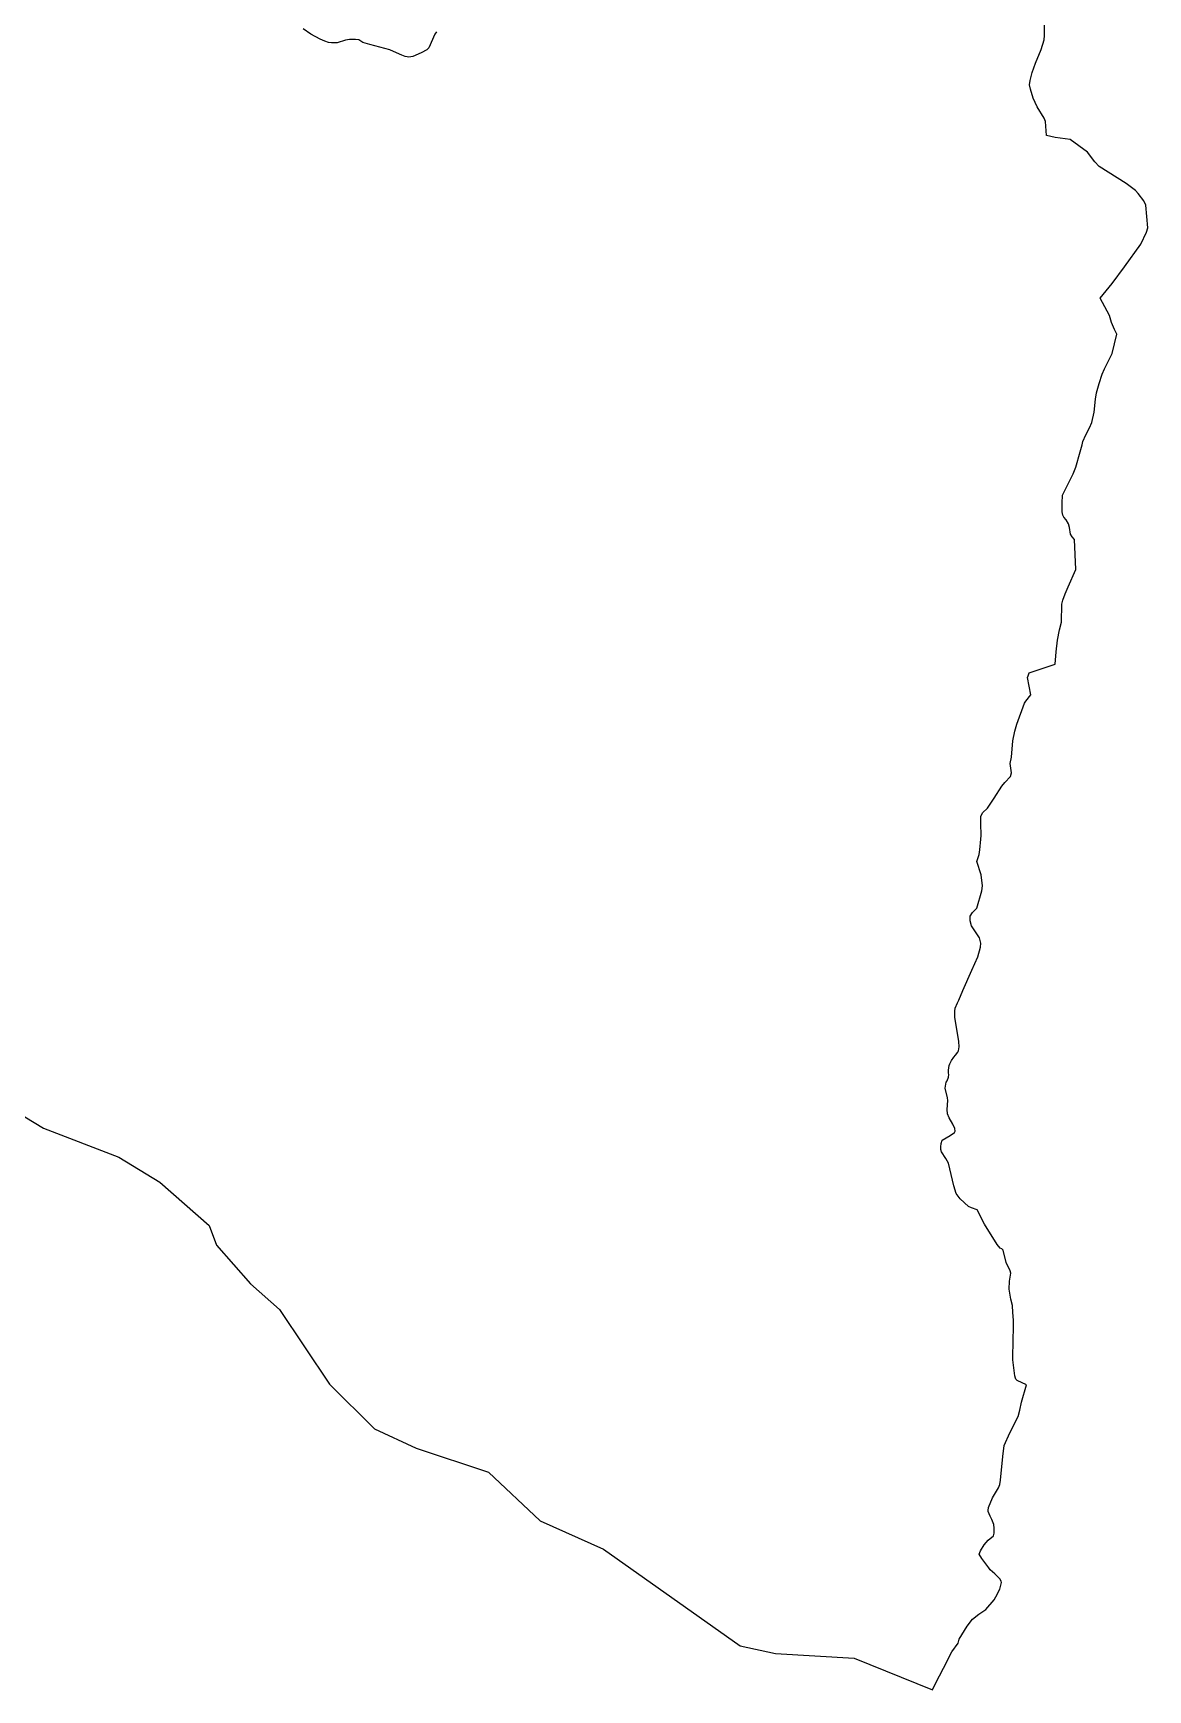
# Model space of a CAD drawing. Extents: x 1206804 to 1210977, y 6152742 to 6157901.
# Drawn here: x 1209242 to 1210977, y 6152742 to 6155321 of the extents above; entities that cross this region are included whole.
import ezdxf

# ---------------------------------------------------------------- set-up
doc = ezdxf.new("R2010")
doc.units = 0
doc.linetypes.add('CONTINU', pattern=[0])
doc.layers.add('1SECTION', color=7, linetype='CONTINU')

msp = doc.modelspace()

# ---------------------------------------------------------------- linework, layer by layer
at = {"layer": '1SECTION'}
for points in [[(1209202.81, 6153650.03), (1209258.18, 6153616.37), (1209375.61, 6153571.05), (1209439.07, 6153531.83), (1209515.88, 6153464.72), (1209527.35, 6153434.16), (1209580.35, 6153373.65), (1209625.63, 6153333.95), (1209703.54, 6153217.38), (1209773.48, 6153147.92), (1209838.46, 6153118.13), (1209951.07, 6153080.47), (1210031.32, 6153004.55), (1210129.99, 6152960.47), (1210342.91, 6152810.19), (1210397.85, 6152798.04), (1210520.33, 6152791.12), (1210642.16, 6152741.53), (1210647.03, 6152751.24), (1210659.1, 6152775.12), (1210672.39, 6152800.8), (1210682.01, 6152814.41), (1210683.75, 6152820.49), (1210696.24, 6152840.86), (1210704.24, 6152851.68), (1210714.48, 6152859.53), (1210725.25, 6152866.68), (1210738.04, 6152881.87), (1210740.6, 6152886.15), (1210746.84, 6152898.33), (1210749.48, 6152908.6), (1210748.97, 6152910.95), (1210747.03, 6152914.64), (1210739.47, 6152922.05), (1210732.11, 6152928.53), (1210729.71, 6152931.4), (1210719.19, 6152946.3), (1210715.03, 6152953.02), (1210717.12, 6152958.14), (1210722.72, 6152967.19), (1210728.68, 6152974.52), (1210737.08, 6152981.4), (1210738.05, 6152985.3), (1210738.42, 6152993.29), (1210737.77, 6152998.98), (1210734.66, 6153007.01), (1210732.05, 6153012.01), (1210728.95, 6153019.43), (1210728.86, 6153020.63), (1210729.62, 6153025.69), (1210735.83, 6153040.55), (1210744.77, 6153055.95), (1210746.79, 6153061.45), (1210747.98, 6153068.18), (1210751.49, 6153104.97), (1210754, 6153121.95), (1210762.7, 6153141.55), (1210775.46, 6153167.27), (1210778.28, 6153177.04), (1210780.8, 6153189.31), (1210788.61, 6153216.36), (1210773.82, 6153223.37), (1210772.18, 6153225.09), (1210771.24, 6153226.91), (1210770.22, 6153230.47), (1210767.49, 6153255.47), (1210767.38, 6153260.32), (1210768.48, 6153307.73), (1210768.32, 6153317.2), (1210767.46, 6153329.28), (1210766.79, 6153339.89), (1210764.37, 6153349.97), (1210761.44, 6153365.5), (1210762.24, 6153377.85), (1210764.01, 6153390.4), (1210763.17, 6153394.03), (1210757.03, 6153407.15), (1210752.19, 6153426.17), (1210750.3, 6153428.27), (1210747.71, 6153429.57), (1210742.74, 6153434.89), (1210723.01, 6153466.82), (1210711.77, 6153488.92), (1210702.86, 6153491.96), (1210698.2, 6153494.22), (1210685.22, 6153506.35), (1210679.07, 6153514.37), (1210675.15, 6153526.54), (1210671.49, 6153543.84), (1210667.2, 6153561.41), (1210662.94, 6153568.87), (1210656.03, 6153579.12), (1210655.27, 6153582.83), (1210655.05, 6153586.87), (1210655.54, 6153592.06), (1210657.09, 6153597.52), (1210669.89, 6153604.85), (1210676.62, 6153609.35), (1210677.6, 6153611.75), (1210676.73, 6153615.68), (1210674, 6153622.26), (1210668.2, 6153632.46), (1210665.39, 6153638.32), (1210665.02, 6153645.28), (1210666.04, 6153659.42), (1210665.64, 6153663.37), (1210662.04, 6153678.43), (1210663.72, 6153688), (1210665.06, 6153690.1), (1210666.95, 6153695.58), (1210667.83, 6153699.65), (1210667.22, 6153701.98), (1210667.28, 6153706.65), (1210668.35, 6153713.94), (1210668.95, 6153716.24), (1210671.83, 6153721.41), (1210675.45, 6153726.61), (1210678.25, 6153729.64), (1210681.75, 6153734.47), (1210682.44, 6153736.37), (1210683.58, 6153742.83), (1210683.2, 6153751.3), (1210676.94, 6153788.98), (1210676.96, 6153798.46), (1210677.62, 6153802.96), (1210677.62, 6153802.96), (1210680.91, 6153811.41), (1210683.25, 6153815.66), (1210689.62, 6153830.36), (1210703.26, 6153862.2), (1210712.81, 6153882.95), (1210717.15, 6153898.05), (1210717.46, 6153903.98), (1210715.37, 6153912.72), (1210703.16, 6153931.38), (1210701.01, 6153938.93), (1210700.85, 6153946.45), (1210704.53, 6153952.01), (1210711.4, 6153958.6), (1210719.15, 6153985.75), (1210720.06, 6153993.32), (1210717.7, 6154010.8), (1210710.98, 6154031.34), (1210711.8, 6154033.1), (1210714.87, 6154042.38), (1210715.76, 6154049.47), (1210717.42, 6154066.24), (1210718, 6154071.69), (1210717.57, 6154090.59), (1210717.54, 6154101.38), (1210719.97, 6154107.05), (1210727.77, 6154114.67), (1210738.15, 6154130.02), (1210750.04, 6154148.95), (1210754.74, 6154154.66), (1210763.46, 6154163.59), (1210764.97, 6154169.55), (1210763.09, 6154183.9), (1210764.94, 6154193.9), (1210767.46, 6154219.2), (1210770.11, 6154234.46), (1210773.23, 6154245.18), (1210785.32, 6154277.89), (1210787.37, 6154281.24), (1210795.03, 6154290.91), (1210790.32, 6154317.91), (1210790.87, 6154320.5), (1210792.77, 6154324.98), (1210833.31, 6154338.49), (1210834.75, 6154357.99), (1210836.91, 6154376), (1210839.79, 6154392.31), (1210843.04, 6154404.05), (1210843.76, 6154431.99), (1210845.19, 6154438.33), (1210848.88, 6154447.98), (1210853.33, 6154458.97), (1210865.51, 6154486.31), (1210863.17, 6154532.71), (1210859.55, 6154536.73), (1210857.14, 6154541.35), (1210855.72, 6154551.7), (1210853.83, 6154557.25), (1210850.04, 6154563.58), (1210846.88, 6154567.32), (1210845.16, 6154570.71), (1210843.81, 6154576.01), (1210843.83, 6154589.41), (1210844.79, 6154601.98), (1210861.44, 6154635.23), (1210865.37, 6154645.49), (1210872.27, 6154669.05), (1210874.94, 6154680.07), (1210876.32, 6154685.19), (1210880.87, 6154695.53), (1210886.61, 6154706.9), (1210890.43, 6154714.84), (1210893.73, 6154731.31), (1210896.03, 6154751.3), (1210897.63, 6154761.04), (1210901.56, 6154775.75), (1210906.17, 6154790.02), (1210910.04, 6154798.49), (1210922.03, 6154822.47), (1210929.39, 6154852.46), (1210925.43, 6154859.65), (1210920.97, 6154870.64), (1210917.81, 6154881.44), (1210903, 6154908.48), (1210922, 6154931.49), (1210941.32, 6154957.31), (1210966.76, 6154992.88), (1210975.51, 6155011.43), (1210977.46, 6155018.26), (1210974.34, 6155053.56), (1210971.15, 6155060.28), (1210962.18, 6155071.69), (1210958.02, 6155076.12), (1210943.69, 6155087.33), (1210901.62, 6155113.81), (1210895.01, 6155120.92), (1210883.43, 6155135.99), (1210856.74, 6155155.87), (1210833.09, 6155158.67), (1210819.57, 6155161.73), (1210818.19, 6155183.58), (1210815.79, 6155188.78), (1210805.18, 6155206.48), (1210798.85, 6155219.89), (1210794.57, 6155234.25), (1210793.31, 6155240.6), (1210794.03, 6155247.4), (1210797.25, 6155259.73), (1210802.5, 6155274.54), (1210811.15, 6155295.87), (1210815.86, 6155310.64), (1210816.55, 6155317.73), (1210816.65, 6155334.86)], [(1209870.06, 6155323.23), (1209867.39, 6155319.48), (1209858.21, 6155298.17), (1209855, 6155295.42), (1209846.35, 6155290.55), (1209833.17, 6155285.02), (1209830.11, 6155284.19), (1209826.97, 6155284.1), (1209824.32, 6155284.48), (1209821.18, 6155285.14), (1209816.3, 6155286.9), (1209807.87, 6155290.42), (1209797.47, 6155295.13), (1209766.33, 6155303.39), (1209755.45, 6155306.9), (1209749.06, 6155310.65), (1209743.87, 6155311.15), (1209734.57, 6155311.47), (1209728.38, 6155310.32), (1209715.19, 6155306.33), (1209706.66, 6155305.96), (1209701.97, 6155306.69), (1209695.98, 6155308.68), (1209688.98, 6155311.7), (1209674.33, 6155319.89), (1209662.38, 6155327.93)]]:
    msp.add_lwpolyline(points, dxfattribs=at)

doc.saveas('drawing.dxf')
